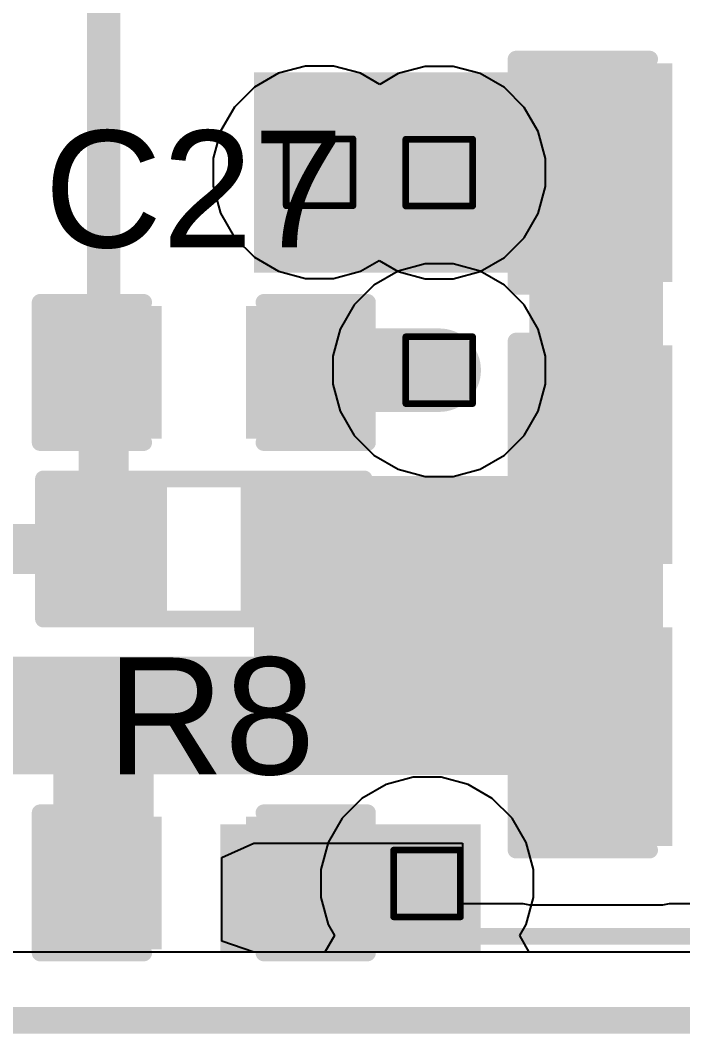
# Model space of a CAD drawing. Header units: inches. Extents: x -9 to 196, y -9 to 68.
# Drawn here: x 38.19 to 43.23, y -2.6 to 5.11 of the extents above; entities that cross this region are included whole.
import ezdxf

# ---------------------------------------------------------------- set-up
doc = ezdxf.new("R2010")
doc.units = ezdxf.units.IN
for name, color, linetype in [('Board Outline', 216, 'Continuous'), ('Bottom Layer', 5, 'Continuous'), ('Drill Drawing', 1, 'Continuous'), ('Ground', 16, 'Continuous'), ('Power 3V3', 76, 'Continuous'), ('Top Layer', 1, 'Continuous'), ('Top Overlay', 2, 'Continuous'), ('Top Paste', 8, 'Continuous'), ('Top Solder', 216, 'Continuous'), ('Via Holes', 16, 'Continuous')]:
    doc.layers.add(name, color=color, linetype=linetype)
doc.styles.add('Arial', font='', dxfattribs={"height": 0.2})
doc.styles.get('Arial').set_extended_font_data('Arial')

# ---------------------------------------------------------------- blocks, each defined once
blk = doc.blocks.new('R___0603_17')
at = {"layer": 'Top Layer'}
for points in [[(-0.3809999999999999, 0.4445), (-0.3810000000000001, -0.4445), (-1.143, -0.4445), (-1.143, 0.4445)], [(1.143, 0.4445), (1.143, -0.4445), (0.3809999999999999, -0.4445), (0.3810000000000001, 0.4445)]]:
    blk.add_hatch(color=1, dxfattribs=at).paths.add_polyline_path(points)
at = {"layer": 'Top Paste'}
for points in [[(-0.3809999999999999, 0.4445), (-0.3810000000000001, -0.4445), (-1.143, -0.4445), (-1.143, 0.4445)], [(1.143, 0.4445), (1.143, -0.4445), (0.3809999999999999, -0.4445), (0.3810000000000001, 0.4445)]]:
    blk.add_hatch(color=8, dxfattribs=at).paths.add_polyline_path(points)
at = {"layer": 'Top Solder'}
for points in [[(-0.2793999999999999, 0.5460999999999999), (-0.2794, -0.5461), (-1.2446, -0.5460999999999999), (-1.2446, 0.5461)], [(1.2446, 0.5460999999999999), (1.2446, -0.5461), (0.2793999999999999, -0.5460999999999999), (0.2794, 0.5461)]]:
    blk.add_hatch(color=216, dxfattribs=at).paths.add_polyline_path(points)
at = {"layer": 'Top Overlay'}
for points in [[(-1.2192, -0.5334, 0.127, 0.127, 0), (-1.2192, 0.5334, 0.127, 0.127, 0)], [(-1.2192, 0.5334, 0.127, 0.127, 0), (1.2192, 0.5334, 0.127, 0.127, 0)], [(1.2192, -0.5334, 0.127, 0.127, 0), (1.2192, 0.5334, 0.127, 0.127, 0)], [(-1.2192, -0.5334, 0.127, 0.127, 0), (1.2192, -0.5334, 0.127, 0.127, 0)]]:
    blk.add_lwpolyline(points, format="xyseb", dxfattribs=at)
for points in [[(-1.25095, 0.5334, 0.0635, 0.0635, 1), (-1.18745, 0.5334, 0.0635, 0.0635, 1)], [(-1.25095, 0.5334, 0.0635, 0.0635, 1), (-1.18745, 0.5334, 0.0635, 0.0635, 1)], [(1.18745, 0.5334, 0.0635, 0.0635, 1), (1.25095, 0.5334, 0.0635, 0.0635, 1)], [(1.18745, 0.5334, 0.0635, 0.0635, 1), (1.25095, 0.5334, 0.0635, 0.0635, 1)], [(-1.25095, -0.5334, 0.0635, 0.0635, 1), (-1.18745, -0.5334, 0.0635, 0.0635, 1)], [(-1.25095, -0.5334, 0.0635, 0.0635, 1), (-1.18745, -0.5334, 0.0635, 0.0635, 1)], [(1.18745, -0.5334, 0.0635, 0.0635, 1), (1.25095, -0.5334, 0.0635, 0.0635, 1)], [(1.18745, -0.5334, 0.0635, 0.0635, 1), (1.25095, -0.5334, 0.0635, 0.0635, 1)]]:
    blk.add_lwpolyline(points, format="xyseb", close=True, dxfattribs=at)
blk = doc.blocks.new('C___0603_37')
at = {"layer": 'Top Layer'}
for points in [[(-0.38100254, 0.44449746), (-0.38100254, -0.44450254), (-1.14300254, -0.44450254), (-1.14300254, 0.44449746)], [(1.143, 0.4445), (1.143, -0.4445), (0.3809999999999999, -0.4445), (0.3809999999999999, 0.4445)]]:
    blk.add_hatch(color=1, dxfattribs=at).paths.add_polyline_path(points)
at = {"layer": 'Top Paste'}
for points in [[(-0.38100254, 0.44449746), (-0.38100254, -0.44450254), (-1.14300254, -0.44450254), (-1.14300254, 0.44449746)], [(1.143, 0.4445), (1.143, -0.4445), (0.3809999999999999, -0.4445), (0.3809999999999999, 0.4445)]]:
    blk.add_hatch(color=8, dxfattribs=at).paths.add_polyline_path(points)
at = {"layer": 'Top Solder'}
for points in [[(-0.32100266, 0.50449734), (-0.32100266, -0.50450242), (-1.20300242, -0.50450242), (-1.20300242, 0.50449734)], [(1.20299988, 0.50449988), (1.20299988, -0.50449988), (0.3210001199999999, -0.50449988), (0.3210001199999999, 0.50449988)]]:
    blk.add_hatch(color=216, dxfattribs=at).paths.add_polyline_path(points)
at = {"layer": 'Top Overlay'}
for points in [[(-1.24460254, 0.5334, 0.127, 0.127, 0), (-1.24460254, -0.5334, 0.127, 0.127, 0)], [(-0.45720254, 0.5334, 0.127, 0.127, 0), (-1.24460254, 0.5334, 0.127, 0.127, 0)], [(1.2446, 0.5333974599999999, 0.127, 0.127, 0), (0.4571974599999999, 0.5334, 0.127, 0.127, 0)], [(1.2446, 0.5333974599999999, 0.127, 0.127, 0), (1.24459492, -0.5334, 0.127, 0.127, 0)], [(-0.45720254, -0.5334, 0.127, 0.127, 0), (-1.24460254, -0.5334, 0.127, 0.127, 0)], [(1.24459492, -0.5334, 0.127, 0.127, 0), (0.4571974599999999, -0.5334, 0.127, 0.127, 0)]]:
    blk.add_lwpolyline(points, format="xyseb", dxfattribs=at)
for points in [[(-1.27635254, 0.5334, 0.0635, 0.0635, 1), (-1.21285254, 0.5334, 0.0635, 0.0635, 1)], [(-1.27635254, 0.5334, 0.0635, 0.0635, 1), (-1.21285254, 0.5334, 0.0635, 0.0635, 1)], [(-0.4889525399999999, 0.5334, 0.0635, 0.0635, 1), (-0.42545254, 0.5334, 0.0635, 0.0635, 1)], [(0.42544746, 0.5334, 0.0635, 0.0635, 1), (0.48894746, 0.5334, 0.0635, 0.0635, 1)], [(1.21285, 0.5333974599999999, 0.0635, 0.0635, 1), (1.27635, 0.5333974599999999, 0.0635, 0.0635, 1)], [(1.21285, 0.5333974599999999, 0.0635, 0.0635, 1), (1.27635, 0.5333974599999999, 0.0635, 0.0635, 1)], [(-1.27635254, -0.5334, 0.0635, 0.0635, 1), (-1.21285254, -0.5334, 0.0635, 0.0635, 1)], [(-1.27635254, -0.5334, 0.0635, 0.0635, 1), (-1.21285254, -0.5334, 0.0635, 0.0635, 1)], [(-0.4889525399999999, -0.5334, 0.0635, 0.0635, 1), (-0.42545254, -0.5334, 0.0635, 0.0635, 1)], [(0.42544746, -0.5334, 0.0635, 0.0635, 1), (0.48894746, -0.5334, 0.0635, 0.0635, 1)], [(1.21284492, -0.5334, 0.0635, 0.0635, 1), (1.27634492, -0.5334, 0.0635, 0.0635, 1)], [(1.21284492, -0.5334, 0.0635, 0.0635, 1), (1.27634492, -0.5334, 0.0635, 0.0635, 1)]]:
    blk.add_lwpolyline(points, format="xyseb", close=True, dxfattribs=at)
blk = doc.blocks.new('C___0603_39')
at = {"layer": 'Top Layer'}
for points in [[(-0.3809999999999999, 0.4445), (-0.3810000000000001, -0.4445), (-1.143, -0.4445), (-1.143, 0.4445)], [(1.143, 0.4445), (1.143, -0.4445), (0.3809999999999999, -0.4445), (0.3810000000000001, 0.4445)]]:
    blk.add_hatch(color=1, dxfattribs=at).paths.add_polyline_path(points)
at = {"layer": 'Top Paste'}
for points in [[(-0.3809999999999999, 0.4445), (-0.3810000000000001, -0.4445), (-1.143, -0.4445), (-1.143, 0.4445)], [(1.143, 0.4445), (1.143, -0.4445), (0.3809999999999999, -0.4445), (0.3810000000000001, 0.4445)]]:
    blk.add_hatch(color=8, dxfattribs=at).paths.add_polyline_path(points)
at = {"layer": 'Top Solder'}
for points in [[(-0.3210001199999999, 0.5044998799999999), (-0.3210001200000001, -0.50449988), (-1.20299988, -0.5044998799999999), (-1.20299988, 0.50449988)], [(1.20299988, 0.5044998799999999), (1.20299988, -0.50449988), (0.3210001199999999, -0.5044998799999999), (0.3210001200000001, 0.50449988)]]:
    blk.add_hatch(color=216, dxfattribs=at).paths.add_polyline_path(points)
at = {"layer": 'Top Overlay'}
for points in [[(-1.2446, -0.5334, 0.127, 0.127, 0), (-1.2446, 0.5334, 0.127, 0.127, 0)], [(-1.2446, 0.5334, 0.127, 0.127, 0), (-0.4571999999999999, 0.5334, 0.127, 0.127, 0)], [(0.4571999999999999, 0.5334, 0.127, 0.127, 0), (1.2446, 0.5334, 0.127, 0.127, 0)], [(1.2446, -0.5334, 0.127, 0.127, 0), (1.2446, 0.5334, 0.127, 0.127, 0)], [(-1.2446, -0.5334, 0.127, 0.127, 0), (-0.4571999999999999, -0.5334, 0.127, 0.127, 0)], [(0.4571999999999999, -0.5334, 0.127, 0.127, 0), (1.2446, -0.5334, 0.127, 0.127, 0)]]:
    blk.add_lwpolyline(points, format="xyseb", dxfattribs=at)
for points in [[(-1.27635, 0.5334, 0.0635, 0.0635, 1), (-1.21285, 0.5334, 0.0635, 0.0635, 1)], [(-1.27635, 0.5334, 0.0635, 0.0635, 1), (-1.21285, 0.5334, 0.0635, 0.0635, 1)], [(-0.4889499999999999, 0.5334, 0.0635, 0.0635, 1), (-0.42545, 0.5334, 0.0635, 0.0635, 1)], [(0.42545, 0.5334, 0.0635, 0.0635, 1), (0.4889499999999999, 0.5334, 0.0635, 0.0635, 1)], [(1.21285, 0.5334, 0.0635, 0.0635, 1), (1.27635, 0.5334, 0.0635, 0.0635, 1)], [(1.21285, 0.5334, 0.0635, 0.0635, 1), (1.27635, 0.5334, 0.0635, 0.0635, 1)], [(-1.27635, -0.5334, 0.0635, 0.0635, 1), (-1.21285, -0.5334, 0.0635, 0.0635, 1)], [(-1.27635, -0.5334, 0.0635, 0.0635, 1), (-1.21285, -0.5334, 0.0635, 0.0635, 1)], [(-0.4889499999999999, -0.5334, 0.0635, 0.0635, 1), (-0.42545, -0.5334, 0.0635, 0.0635, 1)], [(0.42545, -0.5334, 0.0635, 0.0635, 1), (0.4889499999999999, -0.5334, 0.0635, 0.0635, 1)], [(1.21285, -0.5334, 0.0635, 0.0635, 1), (1.27635, -0.5334, 0.0635, 0.0635, 1)], [(1.21285, -0.5334, 0.0635, 0.0635, 1), (1.27635, -0.5334, 0.0635, 0.0635, 1)]]:
    blk.add_lwpolyline(points, format="xyseb", close=True, dxfattribs=at)
blk = doc.blocks.new('C___0805_40')
at = {"layer": 'Top Layer'}
for points in [[(-1.524, 0.7619999999999999), (-0.508, 0.7619999999999999), (-0.508, -0.7619999999999999), (-1.524, -0.7619999999999999)], [(0.508, 0.7619999999999999), (1.524, 0.7619999999999999), (1.524, -0.7619999999999999), (0.508, -0.7619999999999999)]]:
    blk.add_hatch(color=1, dxfattribs=at).paths.add_polyline_path(points)
at = {"layer": 'Top Paste'}
for points in [[(-1.524, 0.7619999999999999), (-0.508, 0.7619999999999999), (-0.508, -0.7619999999999999), (-1.524, -0.7619999999999999)], [(0.508, 0.7619999999999999), (1.524, 0.7619999999999999), (1.524, -0.7619999999999999), (0.508, -0.7619999999999999)]]:
    blk.add_hatch(color=8, dxfattribs=at).paths.add_polyline_path(points)
at = {"layer": 'Top Solder'}
for points in [[(-1.59399986, 0.8319998599999999), (-0.4380001399999999, 0.8319998599999999), (-0.4380001399999999, -0.8319998599999999), (-1.59399986, -0.8319998599999999)], [(0.4380001399999999, 0.8319998599999999), (1.59399986, 0.8319998599999999), (1.59399986, -0.8319998599999999), (0.4380001399999999, -0.8319998599999999)]]:
    blk.add_hatch(color=216, dxfattribs=at).paths.add_polyline_path(points)
at = {"layer": 'Top Overlay'}
for points in [[(-0.6096, 0.8636, 0.127, 0.127, 0), (-1.6256, 0.8636, 0.127, 0.127, 0)], [(-1.6256, 0.8636, 0.127, 0.127, 0), (-1.6256, -0.8636, 0.127, 0.127, 0)], [(1.6256, 0.8636, 0.127, 0.127, 0), (0.6096, 0.8636, 0.127, 0.127, 0)], [(1.6256, 0.8636, 0.127, 0.127, 0), (1.6256, -0.8636, 0.127, 0.127, 0)], [(-0.6096, -0.8636, 0.127, 0.127, 0), (-1.6256, -0.8636, 0.127, 0.127, 0)], [(1.6256, -0.8636, 0.127, 0.127, 0), (0.6096, -0.8636, 0.127, 0.127, 0)]]:
    blk.add_lwpolyline(points, format="xyseb", dxfattribs=at)
for points in [[(-1.65735, 0.8636, 0.0635, 0.0635, 1), (-1.59385, 0.8636, 0.0635, 0.0635, 1)], [(-1.65735, 0.8636, 0.0635, 0.0635, 1), (-1.59385, 0.8636, 0.0635, 0.0635, 1)], [(-0.64135, 0.8636, 0.0635, 0.0635, 1), (-0.57785, 0.8636, 0.0635, 0.0635, 1)], [(0.57785, 0.8636, 0.0635, 0.0635, 1), (0.64135, 0.8636, 0.0635, 0.0635, 1)], [(1.59385, 0.8636, 0.0635, 0.0635, 1), (1.65735, 0.8636, 0.0635, 0.0635, 1)], [(1.59385, 0.8636, 0.0635, 0.0635, 1), (1.65735, 0.8636, 0.0635, 0.0635, 1)], [(-1.65735, -0.8636, 0.0635, 0.0635, 1), (-1.59385, -0.8636, 0.0635, 0.0635, 1)], [(-1.65735, -0.8636, 0.0635, 0.0635, 1), (-1.59385, -0.8636, 0.0635, 0.0635, 1)], [(-0.64135, -0.8636, 0.0635, 0.0635, 1), (-0.57785, -0.8636, 0.0635, 0.0635, 1)], [(0.57785, -0.8636, 0.0635, 0.0635, 1), (0.64135, -0.8636, 0.0635, 0.0635, 1)], [(1.59385, -0.8636, 0.0635, 0.0635, 1), (1.65735, -0.8636, 0.0635, 0.0635, 1)], [(1.59385, -0.8636, 0.0635, 0.0635, 1), (1.65735, -0.8636, 0.0635, 0.0635, 1)]]:
    blk.add_lwpolyline(points, format="xyseb", close=True, dxfattribs=at)
blk = doc.blocks.new('C___0805_41')
at = {"layer": 'Top Layer'}
for points in [[(-1.52399746, 0.7619999999999999), (-0.50799746, 0.7619999999999999), (-0.50799746, -0.7619999999999999), (-1.52399746, -0.7619999999999999)], [(0.508, 0.7619999999999999), (1.524, 0.7619999999999999), (1.524, -0.7619999999999999), (0.508, -0.7619999999999999)]]:
    blk.add_hatch(color=1, dxfattribs=at).paths.add_polyline_path(points)
at = {"layer": 'Top Paste'}
for points in [[(-1.52399746, 0.7619999999999999), (-0.50799746, 0.7619999999999999), (-0.50799746, -0.7619999999999999), (-1.52399746, -0.7619999999999999)], [(0.508, 0.7619999999999999), (1.524, 0.7619999999999999), (1.524, -0.7619999999999999), (0.508, -0.7619999999999999)]]:
    blk.add_hatch(color=8, dxfattribs=at).paths.add_polyline_path(points)
at = {"layer": 'Top Solder'}
for points in [[(-1.59399732, 0.8319998599999999), (-0.4379975999999999, 0.8319998599999999), (-0.4379975999999999, -0.8319998599999999), (-1.59399732, -0.8319998599999999)], [(0.4380001399999999, 0.8319998599999999), (1.59399986, 0.8319998599999999), (1.59399986, -0.8319998599999999), (0.4380001399999999, -0.8319998599999999)]]:
    blk.add_hatch(color=216, dxfattribs=at).paths.add_polyline_path(points)
at = {"layer": 'Top Overlay'}
for points in [[(-0.6096, 0.8636, 0.127, 0.127, 0), (-1.62560254, 0.8636, 0.127, 0.127, 0)], [(-1.62560254, 0.8636, 0.127, 0.127, 0), (-1.62560254, -0.8636, 0.127, 0.127, 0)], [(1.6256, 0.8636, 0.127, 0.127, 0), (0.6096025399999999, 0.8636, 0.127, 0.127, 0)], [(1.6256, 0.8636, 0.127, 0.127, 0), (1.6256, -0.8636, 0.127, 0.127, 0)], [(-0.6096, -0.8636, 0.127, 0.127, 0), (-1.62560254, -0.8636, 0.127, 0.127, 0)], [(1.6256, -0.8636, 0.127, 0.127, 0), (0.6096025399999999, -0.8636, 0.127, 0.127, 0)]]:
    blk.add_lwpolyline(points, format="xyseb", dxfattribs=at)
for points in [[(-1.65735254, 0.8636, 0.0635, 0.0635, 1), (-1.59385254, 0.8636, 0.0635, 0.0635, 1)], [(-1.65735254, 0.8636, 0.0635, 0.0635, 1), (-1.59385254, 0.8636, 0.0635, 0.0635, 1)], [(-0.64135, 0.8636, 0.0635, 0.0635, 1), (-0.57785, 0.8636, 0.0635, 0.0635, 1)], [(0.57785254, 0.8636, 0.0635, 0.0635, 1), (0.64135254, 0.8636, 0.0635, 0.0635, 1)], [(1.59385, 0.8636, 0.0635, 0.0635, 1), (1.65735, 0.8636, 0.0635, 0.0635, 1)], [(1.59385, 0.8636, 0.0635, 0.0635, 1), (1.65735, 0.8636, 0.0635, 0.0635, 1)], [(-1.65735254, -0.8636, 0.0635, 0.0635, 1), (-1.59385254, -0.8636, 0.0635, 0.0635, 1)], [(-1.65735254, -0.8636, 0.0635, 0.0635, 1), (-1.59385254, -0.8636, 0.0635, 0.0635, 1)], [(-0.64135, -0.8636, 0.0635, 0.0635, 1), (-0.57785, -0.8636, 0.0635, 0.0635, 1)], [(0.57785254, -0.8636, 0.0635, 0.0635, 1), (0.64135254, -0.8636, 0.0635, 0.0635, 1)], [(1.59385, -0.8636, 0.0635, 0.0635, 1), (1.65735, -0.8636, 0.0635, 0.0635, 1)], [(1.59385, -0.8636, 0.0635, 0.0635, 1), (1.65735, -0.8636, 0.0635, 0.0635, 1)]]:
    blk.add_lwpolyline(points, format="xyseb", close=True, dxfattribs=at)
blk = doc.blocks.new('C___0805_42')
at = {"layer": 'Top Layer'}
for points in [[(-1.52399746, 0.7619999999999999), (-0.50799746, 0.7619999999999999), (-0.50799746, -0.7619999999999999), (-1.52399746, -0.7619999999999999)], [(0.508, 0.7619999999999999), (1.524, 0.7619999999999999), (1.524, -0.7619999999999999), (0.508, -0.7619999999999999)]]:
    blk.add_hatch(color=1, dxfattribs=at).paths.add_polyline_path(points)
at = {"layer": 'Top Paste'}
for points in [[(-1.52399746, 0.7619999999999999), (-0.50799746, 0.7619999999999999), (-0.50799746, -0.7619999999999999), (-1.52399746, -0.7619999999999999)], [(0.508, 0.7619999999999999), (1.524, 0.7619999999999999), (1.524, -0.7619999999999999), (0.508, -0.7619999999999999)]]:
    blk.add_hatch(color=8, dxfattribs=at).paths.add_polyline_path(points)
at = {"layer": 'Top Solder'}
for points in [[(-1.59399732, 0.8319998599999999), (-0.4379975999999999, 0.8319998599999999), (-0.4379975999999999, -0.8319998599999999), (-1.59399732, -0.8319998599999999)], [(0.4380001399999999, 0.8319998599999999), (1.59399986, 0.8319998599999999), (1.59399986, -0.8319998599999999), (0.4380001399999999, -0.8319998599999999)]]:
    blk.add_hatch(color=216, dxfattribs=at).paths.add_polyline_path(points)
at = {"layer": 'Top Overlay'}
for points in [[(-0.6096, 0.8636, 0.127, 0.127, 0), (-1.62560254, 0.8636, 0.127, 0.127, 0)], [(-1.62560254, 0.8636, 0.127, 0.127, 0), (-1.62560254, -0.8636, 0.127, 0.127, 0)], [(1.6256, 0.8636, 0.127, 0.127, 0), (0.6096025399999999, 0.8636, 0.127, 0.127, 0)], [(1.6256, 0.8636, 0.127, 0.127, 0), (1.6256, -0.8636, 0.127, 0.127, 0)], [(-0.6096, -0.8636, 0.127, 0.127, 0), (-1.62560254, -0.8636, 0.127, 0.127, 0)], [(1.6256, -0.8636, 0.127, 0.127, 0), (0.6096025399999999, -0.8636, 0.127, 0.127, 0)]]:
    blk.add_lwpolyline(points, format="xyseb", dxfattribs=at)
for points in [[(-1.65735254, 0.8636, 0.0635, 0.0635, 1), (-1.59385254, 0.8636, 0.0635, 0.0635, 1)], [(-1.65735254, 0.8636, 0.0635, 0.0635, 1), (-1.59385254, 0.8636, 0.0635, 0.0635, 1)], [(-0.64135, 0.8636, 0.0635, 0.0635, 1), (-0.57785, 0.8636, 0.0635, 0.0635, 1)], [(0.57785254, 0.8636, 0.0635, 0.0635, 1), (0.64135254, 0.8636, 0.0635, 0.0635, 1)], [(1.59385, 0.8636, 0.0635, 0.0635, 1), (1.65735, 0.8636, 0.0635, 0.0635, 1)], [(1.59385, 0.8636, 0.0635, 0.0635, 1), (1.65735, 0.8636, 0.0635, 0.0635, 1)], [(-1.65735254, -0.8636, 0.0635, 0.0635, 1), (-1.59385254, -0.8636, 0.0635, 0.0635, 1)], [(-1.65735254, -0.8636, 0.0635, 0.0635, 1), (-1.59385254, -0.8636, 0.0635, 0.0635, 1)], [(-0.64135, -0.8636, 0.0635, 0.0635, 1), (-0.57785, -0.8636, 0.0635, 0.0635, 1)], [(0.57785254, -0.8636, 0.0635, 0.0635, 1), (0.64135254, -0.8636, 0.0635, 0.0635, 1)], [(1.59385, -0.8636, 0.0635, 0.0635, 1), (1.65735, -0.8636, 0.0635, 0.0635, 1)], [(1.59385, -0.8636, 0.0635, 0.0635, 1), (1.65735, -0.8636, 0.0635, 0.0635, 1)]]:
    blk.add_lwpolyline(points, format="xyseb", close=True, dxfattribs=at)

msp = doc.modelspace()

# ---------------------------------------------------------------- hatches: boundary and pattern name
at = {"layer": 'Bottom Layer'}
h = msp.add_hatch(color=5, dxfattribs=at)
edge = h.paths.add_edge_path()
edge.add_arc((40.46547914, 3.95158722), 0.2999994, 0, 360)
h = msp.add_hatch(color=5, dxfattribs=at)
edge = h.paths.add_edge_path()
edge.add_arc((41.37515982, 3.9489761), 0.2999994, 0, 360)
h = msp.add_hatch(color=5, dxfattribs=at)
edge = h.paths.add_edge_path()
edge.add_arc((41.37515982, 2.44625876), 0.2999994, 0, 360)
h = msp.add_hatch(color=5, dxfattribs=at)
edge = h.paths.add_edge_path()
edge.add_arc((41.28301623999999, -1.45861278), 0.2999994, 0, 360)
at = {"layer": 'Ground'}
h = msp.add_hatch(color=16, dxfattribs=at)
edge = h.paths.add_edge_path()
edge.add_arc((40.46547914, 3.95158722), 0.2999994, 0, 360)
h = msp.add_hatch(color=16, dxfattribs=at)
edge = h.paths.add_edge_path()
edge.add_arc((41.37515982, 3.9489761), 0.2999994, 0, 360)
h = msp.add_hatch(color=16, dxfattribs=at)
edge = h.paths.add_edge_path()
edge.add_arc((41.37515982, 2.44625876), 0.2999994, 0, 360)
h = msp.add_hatch(color=16, dxfattribs=at)
edge = h.paths.add_edge_path()
edge.add_arc((41.28301623999999, -1.45861278), 0.2999994, 0, 360)
at = {"layer": 'Power 3V3'}
h = msp.add_hatch(color=76, dxfattribs=at)
edge = h.paths.add_edge_path()
edge.add_arc((40.46547914, 3.95158722), 0.2999994, 0, 360)
h = msp.add_hatch(color=76, dxfattribs=at)
edge = h.paths.add_edge_path()
edge.add_arc((41.37515982, 3.9489761), 0.2999994, 0, 360)
h = msp.add_hatch(color=76, dxfattribs=at)
edge = h.paths.add_edge_path()
edge.add_arc((41.37515982, 2.44625876), 0.2999994, 0, 360)
h = msp.add_hatch(color=76, dxfattribs=at)
edge = h.paths.add_edge_path()
edge.add_arc((41.28301623999999, -1.45861278), 0.2999994, 0, 360)
at = {"layer": 'Top Layer'}
for points in [[(39.96608973999999, 3.1869761), (43.0770157, 3.1869761), (43.0770157, 4.7109761), (39.96608973999999, 4.7109761)], [(42.06125953999999, -1.10301278), (43.0770157, -1.10301278), (43.0770157, 4.7109761), (42.06125953999999, 4.7109761)], [(39.9660872, -0.6340144799999999), (43.077257, -0.6340144799999999), (43.077257, 1.64018468), (39.9660872, 1.64018468)], [(35.80621489999999, -0.62851284), (43.0770157, -0.62851284), (43.0770157, 0.2659888), (35.80621489999999, 0.2659888)], [(38.4420872, -1.89851284), (39.2040872, -1.89851284), (39.2040872, 0.2659888), (38.4420872, 0.2659888)], [(39.71023046, -1.98741284), (41.6894137, -1.98741284), (41.6894137, -1.00951284), (39.71023046, -1.00951284)]]:
    msp.add_hatch(color=1, dxfattribs=at).paths.add_polyline_path(points)
h = msp.add_hatch(color=1, dxfattribs=at)
edge = h.paths.add_edge_path()
edge.add_arc((40.46547914, 3.95158722), 0.2999994, 0, 360)
h = msp.add_hatch(color=1, dxfattribs=at)
edge = h.paths.add_edge_path()
edge.add_arc((41.37515982, 3.9489761), 0.2999994, 0, 360)
h = msp.add_hatch(color=1, dxfattribs=at)
edge = h.paths.add_edge_path()
edge.add_arc((41.37515982, 2.44625876), 0.2999994, 0, 360)
h = msp.add_hatch(color=1, dxfattribs=at)
edge = h.paths.add_edge_path()
edge.add_arc((41.28301623999999, -1.45861278), 0.2999994, 0, 360)
at = {"layer": 'Via Holes'}
h = msp.add_hatch(color=7, dxfattribs=at)
edge = h.paths.add_edge_path()
edge.add_arc((40.46547914, 3.95158722), 0.1499997, 0, 360)
h = msp.add_hatch(color=7, dxfattribs=at)
edge = h.paths.add_edge_path()
edge.add_arc((41.37515982, 3.9489761), 0.1499997, 0, 360)
h = msp.add_hatch(color=7, dxfattribs=at)
edge = h.paths.add_edge_path()
edge.add_arc((41.37515982, 2.44625876), 0.1499997, 0, 360)
h = msp.add_hatch(color=7, dxfattribs=at)
edge = h.paths.add_edge_path()
edge.add_arc((41.28301623999999, -1.45861278), 0.1499997, 0, 360)

# ---------------------------------------------------------------- linework, layer by layer
at = {"layer": 'Board Outline'}
msp.add_lwpolyline([(-0.72197214, -2.50000008, 0.2032, 0.2032, 0), (52.72202815999999, -2.50000008, 0.2032, 0.2032, 0)], format="xyseb", dxfattribs=at)
at = {"layer": 'Bottom Layer'}
for p, q in [((40.15360269999999, 4.70452196), (39.96935618, 4.59814676)), ((40.35910394, 4.759586619999999), (40.15360269999999, 4.70452196)), ((40.57185433999999, 4.759586619999999), (40.35910394, 4.759586619999999)), ((40.77735558, 4.70452196), (40.57185433999999, 4.759586619999999)), ((40.92258008, 4.62067656), (40.77735558, 4.70452196)), ((41.26878462, 4.756975499999999), (41.06328338, 4.701910839999999)), ((41.48153502, 4.756975499999999), (41.26878462, 4.756975499999999)), ((41.68703625999999, 4.701910839999999), (41.48153502, 4.756975499999999)), ((41.06328338, 4.701910839999999), (40.92258008, 4.62067656)), ((41.87128278, 4.59553564), (41.68703625999999, 4.701910839999999)), ((39.96935618, 4.59814676), (39.8189196, 4.44771018)), ((42.02171936, 4.44509906), (41.87128278, 4.59553564)), ((39.8189196, 4.44771018), (39.7125444, 4.263463659999999)), ((42.12809455999999, 4.26085254), (42.02171936, 4.44509906)), ((39.7125444, 4.263463659999999), (39.65747974, 4.05796242)), ((42.18315922, 4.0553513), (42.12809455999999, 4.26085254)), ((39.65747974, 4.05796242), (39.65747974, 3.84521202)), ((42.18315922, 3.842600899999999), (42.18315922, 4.0553513)), ((39.65747974, 3.84521202), (39.7125444, 3.63971078)), ((42.12809455999999, 3.63709966), (42.18315922, 3.842600899999999)), ((39.7125444, 3.63971078), (39.8189196, 3.45546426)), ((42.02171936, 3.45285314), (42.12809455999999, 3.63709966)), ((39.8189196, 3.45546426), (39.96935618, 3.305027679999999)), ((41.87128278, 3.30241656), (42.02171936, 3.45285314)), ((39.96935618, 3.305027679999999), (40.15360269999999, 3.19865248)), ((40.77735558, 3.19865248), (40.91805888, 3.27988676)), ((40.91805888, 3.27988676), (41.06328338, 3.19604136)), ((41.68703625999999, 3.19604136), (41.87128278, 3.30241656)), ((40.15360269999999, 3.19865248), (40.35910394, 3.14358782)), ((40.57185433999999, 3.14358782), (40.77735558, 3.19865248)), ((41.06328338, 3.19604136), (41.26878462, 3.1409767)), ((41.48153502, 3.1409767), (41.68703625999999, 3.19604136)), ((40.35910394, 3.14358782), (40.57185433999999, 3.14358782)), ((41.26878462, 3.1409767), (41.48153502, 3.1409767)), ((51.20612822, -1.98206106), (17.06749444, -1.98206106))]:
    msp.add_line(p, q, dxfattribs=at)
at = {"layer": 'Drill Drawing'}
for points in [[(40.21147914, 4.20558722, 0.0508, 0.0508, 0), (40.71947914, 4.20558722, 0.0508, 0.0508, 0)], [(40.21147914, 3.69758722, 0.0508, 0.0508, 0), (40.21147914, 4.20558722, 0.0508, 0.0508, 0)], [(40.71947914, 3.69758722, 0.0508, 0.0508, 0), (40.71947914, 4.20558722, 0.0508, 0.0508, 0)], [(41.12115982, 4.2029761, 0.0508, 0.0508, 0), (41.62915982, 4.2029761, 0.0508, 0.0508, 0)], [(41.12115982, 3.6949761, 0.0508, 0.0508, 0), (41.12115982, 4.2029761, 0.0508, 0.0508, 0)], [(41.62915982, 3.6949761, 0.0508, 0.0508, 0), (41.62915982, 4.2029761, 0.0508, 0.0508, 0)], [(40.21147914, 3.69758722, 0.0508, 0.0508, 0), (40.71947914, 3.69758722, 0.0508, 0.0508, 0)], [(41.12115982, 3.6949761, 0.0508, 0.0508, 0), (41.62915982, 3.6949761, 0.0508, 0.0508, 0)], [(41.12115982, 2.70025876, 0.0508, 0.0508, 0), (41.62915982, 2.70025876, 0.0508, 0.0508, 0)], [(41.12115982, 2.19225876, 0.0508, 0.0508, 0), (41.12115982, 2.70025876, 0.0508, 0.0508, 0)], [(41.62915982, 2.19225876, 0.0508, 0.0508, 0), (41.62915982, 2.70025876, 0.0508, 0.0508, 0)], [(41.12115982, 2.19225876, 0.0508, 0.0508, 0), (41.62915982, 2.19225876, 0.0508, 0.0508, 0)], [(41.02901624, -1.20461278, 0.0508, 0.0508, 0), (41.53701624, -1.20461278, 0.0508, 0.0508, 0)], [(41.02901624, -1.71261278, 0.0508, 0.0508, 0), (41.02901624, -1.20461278, 0.0508, 0.0508, 0)], [(41.53701624, -1.71261278, 0.0508, 0.0508, 0), (41.53701624, -1.20461278, 0.0508, 0.0508, 0)], [(41.02901624, -1.71261278, 0.0508, 0.0508, 0), (41.53701624, -1.71261278, 0.0508, 0.0508, 0)]]:
    msp.add_lwpolyline(points, format="xyseb", dxfattribs=at)
for points in [[(40.19877913999999, 4.20558722, 0.0254, 0.0254, 1), (40.22417914, 4.20558722, 0.0254, 0.0254, 1)], [(40.19877913999999, 4.20558722, 0.0254, 0.0254, 1), (40.22417914, 4.20558722, 0.0254, 0.0254, 1)], [(40.70677913999999, 4.20558722, 0.0254, 0.0254, 1), (40.73217914, 4.20558722, 0.0254, 0.0254, 1)], [(40.70677913999999, 4.20558722, 0.0254, 0.0254, 1), (40.73217914, 4.20558722, 0.0254, 0.0254, 1)], [(41.10845982, 4.2029761, 0.0254, 0.0254, 1), (41.13385982, 4.2029761, 0.0254, 0.0254, 1)], [(41.10845982, 4.2029761, 0.0254, 0.0254, 1), (41.13385982, 4.2029761, 0.0254, 0.0254, 1)], [(41.61645982, 4.2029761, 0.0254, 0.0254, 1), (41.64185981999999, 4.2029761, 0.0254, 0.0254, 1)], [(41.61645982, 4.2029761, 0.0254, 0.0254, 1), (41.64185981999999, 4.2029761, 0.0254, 0.0254, 1)], [(40.19877913999999, 3.69758722, 0.0254, 0.0254, 1), (40.22417914, 3.69758722, 0.0254, 0.0254, 1)], [(40.19877913999999, 3.69758722, 0.0254, 0.0254, 1), (40.22417914, 3.69758722, 0.0254, 0.0254, 1)], [(40.70677913999999, 3.69758722, 0.0254, 0.0254, 1), (40.73217914, 3.69758722, 0.0254, 0.0254, 1)], [(40.70677913999999, 3.69758722, 0.0254, 0.0254, 1), (40.73217914, 3.69758722, 0.0254, 0.0254, 1)], [(41.10845982, 3.6949761, 0.0254, 0.0254, 1), (41.13385982, 3.6949761, 0.0254, 0.0254, 1)], [(41.10845982, 3.6949761, 0.0254, 0.0254, 1), (41.13385982, 3.6949761, 0.0254, 0.0254, 1)], [(41.61645982, 3.6949761, 0.0254, 0.0254, 1), (41.64185981999999, 3.6949761, 0.0254, 0.0254, 1)], [(41.61645982, 3.6949761, 0.0254, 0.0254, 1), (41.64185981999999, 3.6949761, 0.0254, 0.0254, 1)], [(41.10845982, 2.70025876, 0.0254, 0.0254, 1), (41.13385982, 2.70025876, 0.0254, 0.0254, 1)], [(41.10845982, 2.70025876, 0.0254, 0.0254, 1), (41.13385982, 2.70025876, 0.0254, 0.0254, 1)], [(41.61645982, 2.70025876, 0.0254, 0.0254, 1), (41.64185981999999, 2.70025876, 0.0254, 0.0254, 1)], [(41.61645982, 2.70025876, 0.0254, 0.0254, 1), (41.64185981999999, 2.70025876, 0.0254, 0.0254, 1)], [(41.10845982, 2.19225876, 0.0254, 0.0254, 1), (41.13385982, 2.19225876, 0.0254, 0.0254, 1)], [(41.10845982, 2.19225876, 0.0254, 0.0254, 1), (41.13385982, 2.19225876, 0.0254, 0.0254, 1)], [(41.61645982, 2.19225876, 0.0254, 0.0254, 1), (41.64185981999999, 2.19225876, 0.0254, 0.0254, 1)], [(41.61645982, 2.19225876, 0.0254, 0.0254, 1), (41.64185981999999, 2.19225876, 0.0254, 0.0254, 1)], [(41.01631623999999, -1.20461278, 0.0254, 0.0254, 1), (41.04171623999999, -1.20461278, 0.0254, 0.0254, 1)], [(41.01631623999999, -1.20461278, 0.0254, 0.0254, 1), (41.04171623999999, -1.20461278, 0.0254, 0.0254, 1)], [(41.52431624, -1.20461278, 0.0254, 0.0254, 1), (41.54971624, -1.20461278, 0.0254, 0.0254, 1)], [(41.52431624, -1.20461278, 0.0254, 0.0254, 1), (41.54971624, -1.20461278, 0.0254, 0.0254, 1)], [(41.01631623999999, -1.71261278, 0.0254, 0.0254, 1), (41.04171623999999, -1.71261278, 0.0254, 0.0254, 1)], [(41.01631623999999, -1.71261278, 0.0254, 0.0254, 1), (41.04171623999999, -1.71261278, 0.0254, 0.0254, 1)], [(41.52431624, -1.71261278, 0.0254, 0.0254, 1), (41.54971624, -1.71261278, 0.0254, 0.0254, 1)], [(41.52431624, -1.71261278, 0.0254, 0.0254, 1), (41.54971624, -1.71261278, 0.0254, 0.0254, 1)]]:
    msp.add_lwpolyline(points, format="xyseb", close=True, dxfattribs=at)
at = {"layer": 'Ground'}
for p, q in [((40.15360269999999, 4.70452196), (39.96935618, 4.59814676)), ((40.35910394, 4.759586619999999), (40.15360269999999, 4.70452196)), ((40.57185433999999, 4.759586619999999), (40.35910394, 4.759586619999999)), ((40.77735558, 4.70452196), (40.57185433999999, 4.759586619999999)), ((40.92258008, 4.62067656), (40.77735558, 4.70452196)), ((41.26878462, 4.756975499999999), (41.06328338, 4.701910839999999)), ((41.48153502, 4.756975499999999), (41.26878462, 4.756975499999999)), ((41.68703625999999, 4.701910839999999), (41.48153502, 4.756975499999999)), ((41.06328338, 4.701910839999999), (40.92258008, 4.62067656)), ((41.87128278, 4.59553564), (41.68703625999999, 4.701910839999999)), ((39.96935618, 4.59814676), (39.8189196, 4.44771018)), ((42.02171936, 4.44509906), (41.87128278, 4.59553564)), ((39.8189196, 4.44771018), (39.7125444, 4.263463659999999)), ((42.12809455999999, 4.26085254), (42.02171936, 4.44509906)), ((39.7125444, 4.263463659999999), (39.65747974, 4.05796242)), ((42.18315922, 4.0553513), (42.12809455999999, 4.26085254)), ((39.65747974, 4.05796242), (39.65747974, 3.84521202)), ((42.18315922, 3.842600899999999), (42.18315922, 4.0553513)), ((39.65747974, 3.84521202), (39.7125444, 3.63971078)), ((42.12809455999999, 3.63709966), (42.18315922, 3.842600899999999)), ((39.7125444, 3.63971078), (39.8189196, 3.45546426)), ((42.02171936, 3.45285314), (42.12809455999999, 3.63709966)), ((39.8189196, 3.45546426), (39.96935618, 3.305027679999999)), ((41.87128278, 3.30241656), (42.02171936, 3.45285314)), ((39.96935618, 3.305027679999999), (40.15360269999999, 3.19865248)), ((40.77735558, 3.19865248), (40.91805888, 3.27988676)), ((40.91805888, 3.27988676), (41.06328338, 3.19604136)), ((41.68703625999999, 3.19604136), (41.87128278, 3.30241656)), ((40.15360269999999, 3.19865248), (40.35910394, 3.14358782)), ((40.57185433999999, 3.14358782), (40.77735558, 3.19865248)), ((41.06328338, 3.19604136), (41.26878462, 3.1409767)), ((41.48153502, 3.1409767), (41.68703625999999, 3.19604136)), ((40.35910394, 3.14358782), (40.57185433999999, 3.14358782)), ((41.26878462, 3.1409767), (41.48153502, 3.1409767)), ((51.20612822, -1.98206106), (17.06749444, -1.98206106))]:
    msp.add_line(p, q, dxfattribs=at)
at = {"layer": 'Power 3V3'}
for p, q in [((41.26878462, 3.25425816), (41.06328338, 3.1991935)), ((41.48153502, 3.25425816), (41.26878462, 3.25425816)), ((41.68703625999999, 3.1991935), (41.48153502, 3.25425816)), ((41.06328338, 3.1991935), (40.87903686, 3.0928183)), ((41.87128278, 3.0928183), (41.68703625999999, 3.1991935)), ((40.87903686, 3.0928183), (40.72860027999999, 2.94238172)), ((42.02171936, 2.94238172), (41.87128278, 3.0928183)), ((40.72860027999999, 2.94238172), (40.62222508, 2.7581352)), ((42.12809455999999, 2.7581352), (42.02171936, 2.94238172)), ((40.62222508, 2.7581352), (40.56716041999999, 2.55263396)), ((42.18315922, 2.55263396), (42.12809455999999, 2.7581352)), ((40.56716041999999, 2.55263396), (40.56716041999999, 2.33988356)), ((42.18315922, 2.33988356), (42.18315922, 2.55263396)), ((40.56716041999999, 2.33988356), (40.62222508, 2.13438232)), ((42.12809455999999, 2.13438232), (42.18315922, 2.33988356)), ((40.62222508, 2.13438232), (40.72860027999999, 1.9501358)), ((42.02171936, 1.9501358), (42.12809455999999, 2.13438232)), ((40.72860027999999, 1.9501358), (40.87903686, 1.79969922)), ((41.87128278, 1.79969922), (42.02171936, 1.9501358)), ((40.87903686, 1.79969922), (41.06328338, 1.69332402)), ((41.68703625999999, 1.69332402), (41.87128278, 1.79969922)), ((41.06328338, 1.69332402), (41.26878462, 1.63825936)), ((41.26878462, 1.63825936), (41.48153502, 1.63825936)), ((41.48153502, 1.63825936), (41.68703625999999, 1.69332402)), ((41.17664103999999, -0.65061338), (40.9711398, -0.70567804)), ((41.38939144, -0.65061338), (41.17664103999999, -0.65061338)), ((41.59489268, -0.70567804), (41.38939144, -0.65061338)), ((40.9711398, -0.70567804), (40.78689328, -0.81205324)), ((41.7791392, -0.81205324), (41.59489268, -0.70567804)), ((40.78689328, -0.81205324), (40.6364567, -0.9624898199999999)), ((41.92957578, -0.9624898199999999), (41.7791392, -0.81205324)), ((40.6364567, -0.9624898199999999), (40.5300815, -1.14673634)), ((42.03595098, -1.14673634), (41.92957578, -0.9624898199999999)), ((40.5300815, -1.14673634), (40.47501683999999, -1.35223758)), ((42.09101563999999, -1.35223758), (42.03595098, -1.14673634)), ((40.47501683999999, -1.35223758), (40.47501683999999, -1.56498798)), ((42.09101563999999, -1.56498798), (42.09101563999999, -1.35223758)), ((40.47501683999999, -1.56498798), (40.5300815, -1.77048922)), ((42.03595098, -1.77048922), (42.09101563999999, -1.56498798)), ((40.5300815, -1.77048922), (40.57890792, -1.85506106)), ((41.98712456, -1.85506106), (42.03595098, -1.77048922)), ((40.57890792, -1.85506106), (40.5055832, -1.98206106)), ((42.06044927999999, -1.98206106), (41.98712456, -1.85506106)), ((40.5055832, -1.98206106), (35.65699244, -1.98206106)), ((51.20612822, -1.98206106), (42.06044927999999, -1.98206106))]:
    msp.add_line(p, q, dxfattribs=at)
at = {"layer": 'Top Layer'}
for p, q in [((39.72203892, -1.26145798), (39.96608973999999, -1.1519662)), ((39.96608973999999, -1.1519662), (41.5530157, -1.1519662)), ((41.5530157, -1.1519662), (41.5530157, -1.61101278)), ((39.72203892, -1.8985103), (39.72203892, -1.26145798)), ((41.5530157, -1.61101278), (42.01122662, -1.61101278)), ((42.01122662, -1.61101278), (42.06125953999999, -1.6209645)), ((43.0770157, -1.6209645), (43.12704862, -1.61101278)), ((43.12704862, -1.61101278), (43.58501569999999, -1.61101278)), ((42.06125953999999, -1.6209645), (43.0770157, -1.6209645)), ((39.9643981, -1.98206106), (39.72203892, -1.8985103)), ((50.89490202, -1.98206106), (39.9643981, -1.98206106))]:
    msp.add_line(p, q, dxfattribs=at)
for points in [[(38.8230872, 2.42878102, 0.254, 0.254, 0), (38.8230872, 16.83285432, 0.254, 0.254, 0)], [(40.34708974, 2.42878356, 0.635, 0.635, -0.198912367379658), (40.38927914, 2.44625876, 0.635, 0.635, 0)], [(40.38272086, 2.4315547, 0.635, 0.635, 0), (40.38668833999999, 2.42758722, 0.635, 0.635, 0)], [(40.38927914, 2.44625876, 0.635, 0.635, 0), (41.37515982, 2.44625876, 0.635, 0.635, 0)], [(38.8230872, 1.08598716, 0.3809999999999999, 0.3809999999999999, 0), (38.8230872, 2.42878102, 0.3809999999999999, 0.3809999999999999, 0)], [(36.55621593999999, 1.08598716, 0.3809999999999999, 0.3809999999999999, 0), (38.8230872, 1.08598716, 0.3809999999999999, 0.3809999999999999, 0)], [(42.57162682, -0.3436239, 0.635, 0.635, 0), (42.57841624, -0.35041332, 0.635, 0.635, 0)], [(40.34969832, -1.45140172, 0.635, 0.635, 0), (40.35690938, -1.45861278, 0.635, 0.635, 0)]]:
    msp.add_lwpolyline(points, format="xyseb", dxfattribs=at)
for points in [[(40.18833974, 2.42878356, 0.3175, 0.3175, 1), (40.50583974, 2.42878356, 0.3175, 0.3175, 1)], [(40.22397086, 2.4315547, 0.3175, 0.3175, 1), (40.54147086, 2.4315547, 0.3175, 0.3175, 1)], [(40.22793834, 2.42758722, 0.3175, 0.3175, 1), (40.54543834, 2.42758722, 0.3175, 0.3175, 1)], [(40.23052914, 2.44625876, 0.3175, 0.3175, 1), (40.54802914, 2.44625876, 0.3175, 0.3175, 1)], [(40.23052914, 2.44625876, 0.3175, 0.3175, 1), (40.54802914, 2.44625876, 0.3175, 0.3175, 1)], [(41.21640982, 2.44625876, 0.3175, 0.3175, 1), (41.53390982, 2.44625876, 0.3175, 0.3175, 1)], [(38.7278372, 2.42878102, 0.1905, 0.1905, 1), (38.9183372, 2.42878102, 0.1905, 0.1905, 1)], [(38.7595872, 2.42878102, 0.127, 0.127, 1), (38.8865872, 2.42878102, 0.127, 0.127, 1)], [(38.7278372, 1.08598716, 0.1905, 0.1905, 1), (38.9183372, 1.08598716, 0.1905, 0.1905, 1)], [(38.7278372, 1.08598716, 0.1905, 0.1905, 1), (38.9183372, 1.08598716, 0.1905, 0.1905, 1)], [(42.41287682, -0.3436239, 0.3175, 0.3175, 1), (42.73037682, -0.3436239, 0.3175, 0.3175, 1)], [(42.41966624, -0.35041332, 0.3175, 0.3175, 1), (42.73716624, -0.35041332, 0.3175, 0.3175, 1)], [(40.19094832, -1.45140172, 0.3175, 0.3175, 1), (40.50844832, -1.45140172, 0.3175, 0.3175, 1)], [(40.19815938, -1.45861278, 0.3175, 0.3175, 1), (40.51565938, -1.45861278, 0.3175, 0.3175, 1)]]:
    msp.add_lwpolyline(points, format="xyseb", close=True, dxfattribs=at)
at = {"layer": 'Top Overlay'}
msp.add_lwpolyline([(40.8296872, -1.86041284, 0.127, 0.127, 0), (45.21086208, -1.86041284, 0.127, 0.127, 0)], format="xyseb", dxfattribs=at)
msp.add_lwpolyline([(40.79793719999999, -1.86041284, 0.0635, 0.0635, 1), (40.8614372, -1.86041284, 0.0635, 0.0635, 1)], format="xyseb", close=True, dxfattribs=at)

# ---------------------------------------------------------------- block references
at = {"rotation": 180}
for name, p in [('C___0805_41', (43.58525954, 3.9489761)), ('C___0603_37', (39.5850872, 2.42878102)), ('C___0805_42', (43.58525954, 1.80398166)), ('C___0805_40', (43.58501569999999, -0.34101278))]:
    msp.add_blockref(name, p, dxfattribs=at)
for name, p in [('R___0603_17', (39.5850872, 1.08598716)), ('C___0603_39', (39.5850872, -1.45401284))]:
    msp.add_blockref(name, p)

# ---------------------------------------------------------------- texts
at = {"layer": 'Top Overlay', "style": 'Arial'}
for s, p in [('C27', (38.37086559999999, 3.380232)), ('R8', (38.84470006, -0.62836806))]:
    msp.add_text(s, height=0.889, dxfattribs=at).set_placement(p)

doc.saveas('drawing.dxf')
